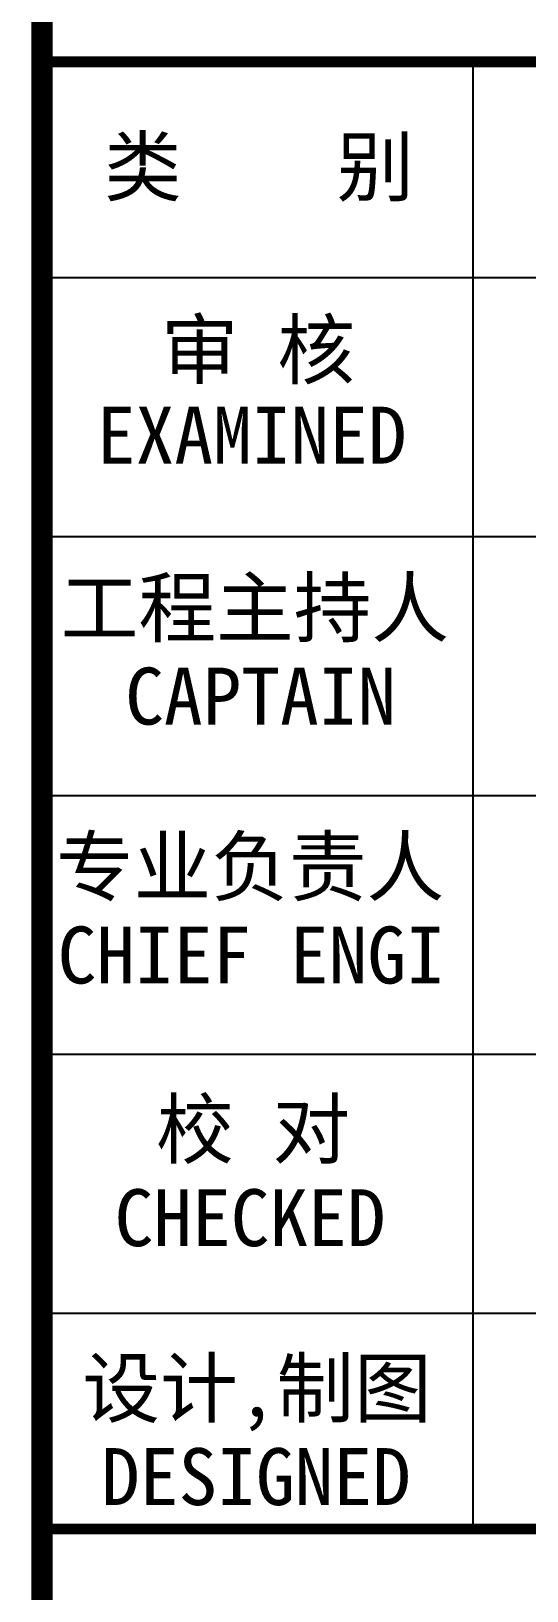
# Model space of a CAD drawing. Extents: x 69728788 to 149766163, y 20718153 to 43663798.
# Drawn here: x 74924938 to 74927227, y 21013206 to 21020406 of the extents above; entities that cross this region are included whole.
import ezdxf

# ---------------------------------------------------------------- set-up
doc = ezdxf.new("R2010")
doc.units = 0
doc.header["$LTSCALE"] = 1000
doc.header["$MEASUREMENT"] = 0
doc.layers.add('图框', color=253, linetype='CONTINUOUS')
doc.styles.add('STYLE-黑体', font='simhei.ttf')

msp = doc.modelspace()

# ---------------------------------------------------------------- linework, layer by layer
at = {"layer": '图框', "color": 0}
for p, q in [((74924987.1, 21019268.8), (74930996.3, 21019268.8)), ((74924987.1, 21019268.8), (74930996.3, 21019268.8)), ((74924987.1, 21018073.6), (74930996.3, 21018073.6)), ((74924987.1, 21016878.4), (74930996.3, 21016878.4)), ((74924987.1, 21015683.2), (74930996.3, 21015683.2)), ((74924987.1, 21014488), (74930996.3, 21014488))]:
    msp.add_line(p, q, dxfattribs=at)
at = {"layer": '图框', "color": 4, "const_width": 98.6}
msp.add_lwpolyline([(74924987.1, 21029016.2), (74924987.1, 20989016.2)], dxfattribs=at)
at = {"layer": '图框', "color": 0, "const_width": 50}
msp.add_lwpolyline([(74924987.1, 21020264.8), (74930996.3, 21020264.8), (74930996.3, 21010105.6), (74924987.1, 21010105.6)], close=True, dxfattribs=at)
at = {"layer": '图框', "color": 0}
for points in [[(74926979.1, 21019268.8), (74926979.1, 21020264.8)], [(74926979.1, 21013492), (74926979.1, 21019268.8)]]:
    msp.add_lwpolyline(points, dxfattribs=at)
at = {"layer": '图框', "color": 0, "const_width": 50}
msp.add_lwpolyline([(74924987.1, 21013492), (74930996.3, 21013492)], dxfattribs=at)

# ---------------------------------------------------------------- texts
at = {"layer": '图框', "color": 0, "style": 'STYLE-黑体'}
for s, p in [('类    别 ', (74925274.3, 21019649.6)), ('审 核', (74925537.1, 21018804.9)), ('EXAMINED ', (74925241.4, 21018410)), ('工程主持人', (74925074.4, 21017613.7)), ('CAPTAIN', (74925371.9, 21017205.3)), ('专业负责人', (74925052.1, 21016418.5)), ('CHIEF ENGI', (74925059.8, 21016010.1)), ('校 对', (74925514.7, 21015205.8)), ('CHECKED  ', (74925322.9, 21014797.4)), ('设计,制图', (74925174.5, 21014010.6)), ('DESIGNED ', (74925260.5, 21013602.2))]:
    msp.add_text(s, height=262.94, dxfattribs=at).set_placement(p)

doc.saveas('drawing.dxf')
